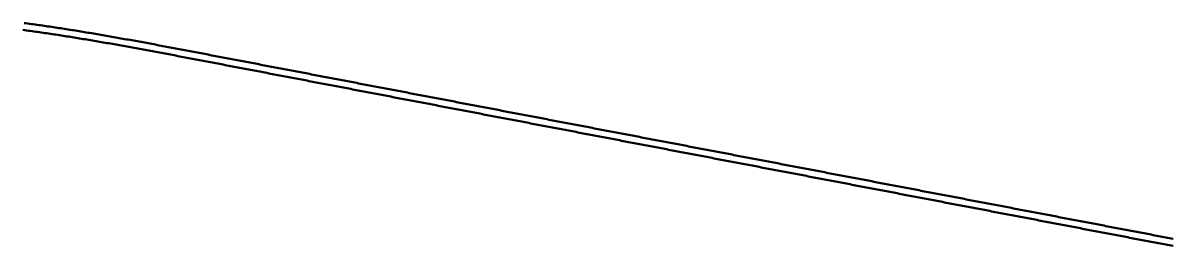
# Model space of a CAD drawing. Extents: x 2687065 to 2691361, y 1253360 to 1255888.
# Drawn here: x 2690117 to 2690739, y 1253441 to 1253562 of the extents above; entities that cross this region are included whole.
import ezdxf

# ---------------------------------------------------------------- set-up
doc = ezdxf.new("R2010")
doc.units = 0
doc.header["$MEASUREMENT"] = 0
doc.layers.add('BS-TR-A-Gleisstrang-LinieGeometrie', color=7, linetype='Continuous')
doc.layers.add('BS-TR-B-Gleisstrang-LinieGeometrie', color=7, linetype='Continuous')

msp = doc.modelspace()

# ---------------------------------------------------------------- linework, layer by layer
at = {"layer": 'BS-TR-A-Gleisstrang-LinieGeometrie', "color": 2, "lineweight": 50, "true_color": 0xffff00}
for points in [[(2690319.81, 1253521.38, 461.54), (2690318.83, 1253521.56, 461.53), (2690317.84, 1253521.75, 461.52), (2690316.86, 1253521.94, 461.51), (2690315.87, 1253522.13, 461.5), (2690314.88, 1253522.32, 461.48), (2690313.9, 1253522.5, 461.47), (2690312.91, 1253522.69, 461.46), (2690311.92, 1253522.88, 461.45), (2690310.94, 1253523.07, 461.44), (2690309.95, 1253523.26, 461.42), (2690308.96, 1253523.44, 461.41), (2690307.98, 1253523.63, 461.4), (2690306.99, 1253523.82, 461.39), (2690306, 1253524.01, 461.37), (2690305.02, 1253524.2, 461.36), (2690304.03, 1253524.38, 461.35), (2690303.04, 1253524.57, 461.34), (2690302.06, 1253524.76, 461.33), (2690301.07, 1253524.95, 461.31), (2690300.08, 1253525.14, 461.3), (2690299.1, 1253525.32, 461.29), (2690298.11, 1253525.51, 461.28), (2690297.12, 1253525.7, 461.27), (2690296.14, 1253525.89, 461.25), (2690295.15, 1253526.08, 461.24), (2690294.17, 1253526.27, 461.23), (2690293.18, 1253526.45, 461.22), (2690292.19, 1253526.64, 461.21), (2690291.21, 1253526.83, 461.19), (2690290.22, 1253527.02, 461.18), (2690289.23, 1253527.21, 461.17), (2690288.25, 1253527.39, 461.16), (2690287.26, 1253527.58, 461.14), (2690286.27, 1253527.77, 461.13), (2690285.29, 1253527.96, 461.12), (2690284.3, 1253528.15, 461.11), (2690283.31, 1253528.33, 461.1), (2690282.33, 1253528.52, 461.08), (2690281.34, 1253528.71, 461.07), (2690280.35, 1253528.9, 461.06), (2690279.37, 1253529.09, 461.05), (2690278.38, 1253529.27, 461.04), (2690277.39, 1253529.46, 461.02), (2690276.41, 1253529.65, 461.01), (2690275.42, 1253529.84, 461), (2690274.43, 1253530.03, 460.99), (2690273.45, 1253530.21, 460.98), (2690272.46, 1253530.4, 460.96), (2690271.48, 1253530.59, 460.95), (2690270.49, 1253530.78, 460.94), (2690269.5, 1253530.97, 460.93), (2690268.52, 1253531.16, 460.92), (2690267.53, 1253531.34, 460.9), (2690266.54, 1253531.53, 460.89), (2690265.56, 1253531.72, 460.88), (2690264.57, 1253531.91, 460.87), (2690263.58, 1253532.1, 460.85), (2690262.6, 1253532.28, 460.84), (2690261.61, 1253532.47, 460.83), (2690260.62, 1253532.66, 460.82), (2690259.64, 1253532.85, 460.81), (2690258.65, 1253533.04, 460.79), (2690257.66, 1253533.22, 460.78), (2690256.68, 1253533.41, 460.77), (2690255.69, 1253533.6, 460.76), (2690254.7, 1253533.79, 460.75), (2690253.72, 1253533.98, 460.73), (2690252.73, 1253534.16, 460.72), (2690251.74, 1253534.35, 460.71), (2690250.76, 1253534.54, 460.7), (2690249.77, 1253534.73, 460.69), (2690248.79, 1253534.92, 460.67), (2690247.8, 1253535.1, 460.66), (2690246.81, 1253535.29, 460.65), (2690245.83, 1253535.48, 460.64), (2690244.84, 1253535.67, 460.62), (2690243.85, 1253535.86, 460.61), (2690242.87, 1253536.04, 460.6), (2690241.88, 1253536.23, 460.59), (2690240.89, 1253536.42, 460.58), (2690239.91, 1253536.61, 460.56), (2690238.92, 1253536.8, 460.55), (2690237.93, 1253536.99, 460.54), (2690236.95, 1253537.17, 460.53), (2690235.96, 1253537.36, 460.52), (2690234.97, 1253537.55, 460.5), (2690233.99, 1253537.74, 460.49), (2690233, 1253537.93, 460.48), (2690232.01, 1253538.11, 460.47), (2690231.03, 1253538.3, 460.46), (2690230.04, 1253538.49, 460.44), (2690229.05, 1253538.68, 460.43), (2690228.07, 1253538.87, 460.42), (2690227.08, 1253539.05, 460.41), (2690226.1, 1253539.24, 460.4), (2690225.11, 1253539.43, 460.38), (2690224.12, 1253539.62, 460.37), (2690223.14, 1253539.81, 460.36), (2690222.15, 1253539.99, 460.35), (2690221.16, 1253540.18, 460.33), (2690220.18, 1253540.37, 460.32), (2690219.19, 1253540.56, 460.31), (2690218.2, 1253540.75, 460.3), (2690217.22, 1253540.93, 460.29), (2690216.23, 1253541.12, 460.27), (2690215.24, 1253541.31, 460.26), (2690215.24, 1253541.31, 460.26), (2690214.26, 1253541.5, 460.25), (2690213.28, 1253541.69, 460.24), (2690212.3, 1253541.87, 460.23), (2690211.31, 1253542.06, 460.21), (2690210.33, 1253542.25, 460.2), (2690209.35, 1253542.43, 460.19), (2690208.37, 1253542.62, 460.18), (2690207.38, 1253542.81, 460.17), (2690206.4, 1253542.99, 460.15), (2690205.42, 1253543.18, 460.14), (2690204.44, 1253543.37, 460.13), (2690203.46, 1253543.55, 460.12), (2690202.47, 1253543.74, 460.11), (2690201.49, 1253543.93, 460.09), (2690200.51, 1253544.11, 460.08), (2690199.52, 1253544.3, 460.07), (2690198.54, 1253544.49, 460.06), (2690197.56, 1253544.67, 460.05), (2690196.58, 1253544.86, 460.03), (2690195.59, 1253545.04, 460.02), (2690194.61, 1253545.23, 460.01), (2690193.63, 1253545.41, 460), (2690192.65, 1253545.6, 459.99), (2690191.66, 1253545.78, 459.97), (2690190.68, 1253545.96, 459.96), (2690189.7, 1253546.15, 459.95), (2690188.71, 1253546.33, 459.94), (2690187.73, 1253546.51, 459.92), (2690186.75, 1253546.7, 459.91), (2690185.76, 1253546.88, 459.9), (2690184.78, 1253547.06, 459.89), (2690183.8, 1253547.24, 459.88), (2690182.81, 1253547.42, 459.86), (2690181.83, 1253547.61, 459.85), (2690180.85, 1253547.79, 459.84), (2690179.86, 1253547.97, 459.83), (2690178.88, 1253548.15, 459.82), (2690177.9, 1253548.33, 459.8), (2690176.91, 1253548.51, 459.79), (2690175.93, 1253548.68, 459.78), (2690174.94, 1253548.86, 459.77), (2690173.96, 1253549.04, 459.76), (2690172.98, 1253549.22, 459.74), (2690171.99, 1253549.39, 459.73), (2690171.01, 1253549.57, 459.72), (2690170.02, 1253549.75, 459.71), (2690169.04, 1253549.92, 459.7), (2690168.05, 1253550.1, 459.68), (2690167.07, 1253550.27, 459.67), (2690166.08, 1253550.44, 459.66), (2690165.1, 1253550.62, 459.65), (2690164.11, 1253550.79, 459.64), (2690163.13, 1253550.96, 459.62), (2690162.14, 1253551.13, 459.61), (2690161.16, 1253551.3, 459.6), (2690160.17, 1253551.47, 459.59), (2690159.19, 1253551.64, 459.58), (2690158.2, 1253551.81, 459.56), (2690157.22, 1253551.98, 459.55), (2690156.23, 1253552.15, 459.54), (2690155.25, 1253552.32, 459.53), (2690154.26, 1253552.48, 459.52), (2690153.27, 1253552.65, 459.5), (2690152.29, 1253552.81, 459.49), (2690151.3, 1253552.98, 459.48), (2690150.31, 1253553.14, 459.47), (2690149.33, 1253553.3, 459.46), (2690148.34, 1253553.47, 459.44), (2690147.35, 1253553.63, 459.43), (2690146.37, 1253553.79, 459.42), (2690145.38, 1253553.95, 459.41), (2690144.39, 1253554.11, 459.4), (2690143.4, 1253554.27, 459.38), (2690142.42, 1253554.42, 459.37), (2690141.43, 1253554.58, 459.36), (2690140.44, 1253554.73, 459.35), (2690139.45, 1253554.89, 459.33), (2690138.47, 1253555.04, 459.32), (2690137.48, 1253555.2, 459.31), (2690136.49, 1253555.35, 459.3), (2690135.5, 1253555.5, 459.29), (2690134.51, 1253555.65, 459.27), (2690133.52, 1253555.8, 459.26), (2690132.53, 1253555.95, 459.25), (2690131.55, 1253556.1, 459.24), (2690130.56, 1253556.24, 459.23), (2690129.57, 1253556.39, 459.21), (2690128.58, 1253556.54, 459.2), (2690127.59, 1253556.68, 459.19), (2690126.6, 1253556.82, 459.18), (2690125.61, 1253556.96, 459.17), (2690124.62, 1253557.1, 459.15), (2690123.63, 1253557.24, 459.14), (2690122.64, 1253557.38, 459.13), (2690121.65, 1253557.52, 459.12), (2690120.66, 1253557.66, 459.11), (2690119.67, 1253557.79, 459.09), (2690118.67, 1253557.93, 459.08), (2690117.68, 1253558.06, 459.07), (2690116.69, 1253558.19, 459.06)], [(2690321.87, 1253524.85, 461.56), (2690320.89, 1253525.04, 461.55), (2690319.91, 1253525.23, 461.54), (2690318.93, 1253525.41, 461.53), (2690317.95, 1253525.6, 461.51), (2690316.97, 1253525.79, 461.5), (2690315.99, 1253525.97, 461.49), (2690315.01, 1253526.16, 461.48), (2690314.03, 1253526.35, 461.47), (2690313.05, 1253526.53, 461.45), (2690312.07, 1253526.72, 461.44), (2690311.09, 1253526.91, 461.43), (2690310.11, 1253527.09, 461.42), (2690309.13, 1253527.28, 461.41), (2690308.15, 1253527.47, 461.39), (2690307.17, 1253527.65, 461.38), (2690306.19, 1253527.84, 461.37), (2690305.21, 1253528.03, 461.36), (2690304.24, 1253528.21, 461.35), (2690303.26, 1253528.4, 461.33), (2690302.28, 1253528.59, 461.32), (2690301.3, 1253528.77, 461.31), (2690300.32, 1253528.96, 461.3), (2690299.34, 1253529.15, 461.29), (2690298.36, 1253529.33, 461.27), (2690297.38, 1253529.52, 461.26), (2690296.4, 1253529.71, 461.25), (2690295.42, 1253529.89, 461.24), (2690294.44, 1253530.08, 461.23), (2690293.46, 1253530.27, 461.21), (2690292.48, 1253530.46, 461.2), (2690291.5, 1253530.64, 461.19), (2690290.52, 1253530.83, 461.18), (2690289.54, 1253531.02, 461.17), (2690288.56, 1253531.2, 461.16), (2690287.58, 1253531.39, 461.14), (2690286.6, 1253531.58, 461.13), (2690285.62, 1253531.76, 461.12), (2690284.64, 1253531.95, 461.11), (2690283.66, 1253532.14, 461.1), (2690282.68, 1253532.32, 461.08), (2690281.7, 1253532.51, 461.07), (2690280.72, 1253532.7, 461.06), (2690279.74, 1253532.88, 461.05), (2690278.76, 1253533.07, 461.04), (2690277.78, 1253533.26, 461.02), (2690276.8, 1253533.44, 461.01), (2690275.82, 1253533.63, 461), (2690274.84, 1253533.82, 460.99), (2690273.86, 1253534, 460.98), (2690272.88, 1253534.19, 460.96), (2690271.9, 1253534.38, 460.95), (2690270.92, 1253534.56, 460.94), (2690269.94, 1253534.75, 460.93), (2690268.96, 1253534.94, 460.92), (2690267.98, 1253535.12, 460.9), (2690267.01, 1253535.31, 460.89), (2690266.03, 1253535.5, 460.88), (2690265.05, 1253535.69, 460.87), (2690264.07, 1253535.87, 460.86), (2690263.09, 1253536.06, 460.84), (2690262.11, 1253536.25, 460.83), (2690261.13, 1253536.43, 460.82), (2690260.15, 1253536.62, 460.81), (2690259.17, 1253536.81, 460.8), (2690258.19, 1253536.99, 460.78), (2690257.21, 1253537.18, 460.77), (2690256.23, 1253537.37, 460.76), (2690255.25, 1253537.55, 460.75), (2690254.27, 1253537.74, 460.74), (2690253.29, 1253537.93, 460.72), (2690252.31, 1253538.11, 460.71), (2690251.33, 1253538.3, 460.7), (2690250.35, 1253538.49, 460.69), (2690249.37, 1253538.67, 460.68), (2690248.39, 1253538.86, 460.66), (2690247.41, 1253539.05, 460.65), (2690246.43, 1253539.23, 460.64), (2690245.45, 1253539.42, 460.63), (2690244.47, 1253539.61, 460.62), (2690243.49, 1253539.79, 460.6), (2690242.51, 1253539.98, 460.59), (2690241.53, 1253540.17, 460.58), (2690240.55, 1253540.35, 460.57), (2690239.57, 1253540.54, 460.56), (2690238.59, 1253540.73, 460.54), (2690237.61, 1253540.91, 460.53), (2690236.63, 1253541.1, 460.52), (2690235.65, 1253541.29, 460.51), (2690234.67, 1253541.48, 460.5), (2690233.69, 1253541.66, 460.48), (2690232.71, 1253541.85, 460.47), (2690231.73, 1253542.04, 460.46), (2690230.75, 1253542.22, 460.45), (2690229.78, 1253542.41, 460.44), (2690228.8, 1253542.6, 460.42), (2690227.82, 1253542.78, 460.41), (2690226.84, 1253542.97, 460.4), (2690225.86, 1253543.16, 460.39), (2690224.88, 1253543.34, 460.38), (2690223.9, 1253543.53, 460.37), (2690222.92, 1253543.72, 460.35), (2690221.94, 1253543.9, 460.34), (2690220.96, 1253544.09, 460.33), (2690219.98, 1253544.28, 460.32), (2690219, 1253544.46, 460.31), (2690218.02, 1253544.65, 460.29), (2690217.04, 1253544.84, 460.28), (2690216.06, 1253545.02, 460.27), (2690216.06, 1253545.02, 460.27), (2690215.07, 1253545.21, 460.26), (2690214.09, 1253545.4, 460.25), (2690213.11, 1253545.59, 460.23), (2690212.12, 1253545.77, 460.22), (2690211.14, 1253545.96, 460.21), (2690210.15, 1253546.15, 460.2), (2690209.17, 1253546.34, 460.19), (2690208.18, 1253546.52, 460.17), (2690207.2, 1253546.71, 460.16), (2690206.21, 1253546.9, 460.15), (2690205.23, 1253547.09, 460.14), (2690204.25, 1253547.27, 460.13), (2690203.26, 1253547.46, 460.11), (2690202.28, 1253547.65, 460.1), (2690201.29, 1253547.83, 460.09), (2690200.31, 1253548.02, 460.08), (2690199.32, 1253548.21, 460.06), (2690198.34, 1253548.39, 460.05), (2690197.35, 1253548.58, 460.04), (2690196.37, 1253548.76, 460.03), (2690195.38, 1253548.95, 460.02), (2690194.4, 1253549.13, 460), (2690193.41, 1253549.32, 459.99), (2690192.43, 1253549.5, 459.98), (2690191.44, 1253549.69, 459.97), (2690190.46, 1253549.87, 459.96), (2690189.47, 1253550.05, 459.94), (2690188.49, 1253550.24, 459.93), (2690187.5, 1253550.42, 459.92), (2690186.52, 1253550.6, 459.91), (2690185.53, 1253550.79, 459.9), (2690184.55, 1253550.97, 459.88), (2690183.56, 1253551.15, 459.87), (2690182.58, 1253551.33, 459.86), (2690181.59, 1253551.51, 459.85), (2690180.6, 1253551.69, 459.84), (2690179.62, 1253551.87, 459.82), (2690178.63, 1253552.05, 459.81), (2690177.65, 1253552.23, 459.8), (2690176.66, 1253552.41, 459.79), (2690175.67, 1253552.59, 459.78), (2690174.69, 1253552.77, 459.76), (2690173.7, 1253552.95, 459.75), (2690172.72, 1253553.12, 459.74), (2690171.73, 1253553.3, 459.73), (2690170.74, 1253553.48, 459.72), (2690169.76, 1253553.65, 459.7), (2690168.77, 1253553.83, 459.69), (2690167.78, 1253554, 459.68), (2690166.8, 1253554.18, 459.67), (2690165.81, 1253554.35, 459.66), (2690164.82, 1253554.52, 459.64), (2690163.84, 1253554.7, 459.63), (2690162.85, 1253554.87, 459.62), (2690161.86, 1253555.04, 459.61), (2690160.87, 1253555.21, 459.6), (2690159.89, 1253555.38, 459.58), (2690158.9, 1253555.55, 459.57), (2690157.91, 1253555.72, 459.56), (2690156.92, 1253555.89, 459.55), (2690155.93, 1253556.05, 459.54), (2690154.95, 1253556.22, 459.52), (2690153.96, 1253556.39, 459.51), (2690152.97, 1253556.55, 459.5), (2690151.98, 1253556.72, 459.49), (2690150.99, 1253556.88, 459.48), (2690150, 1253557.04, 459.46), (2690149.01, 1253557.21, 459.45), (2690148.03, 1253557.37, 459.44), (2690147.04, 1253557.53, 459.43), (2690146.05, 1253557.69, 459.42), (2690145.06, 1253557.85, 459.4), (2690144.07, 1253558.01, 459.39), (2690143.08, 1253558.16, 459.38), (2690142.09, 1253558.32, 459.37), (2690141.1, 1253558.48, 459.36), (2690140.11, 1253558.63, 459.34), (2690139.12, 1253558.79, 459.33), (2690138.13, 1253558.94, 459.32), (2690137.14, 1253559.09, 459.31), (2690136.15, 1253559.25, 459.3), (2690135.16, 1253559.4, 459.28), (2690134.17, 1253559.55, 459.27), (2690133.18, 1253559.7, 459.26), (2690132.18, 1253559.84, 459.25), (2690131.19, 1253559.99, 459.24), (2690130.2, 1253560.14, 459.22), (2690129.21, 1253560.28, 459.21), (2690128.22, 1253560.43, 459.2), (2690127.23, 1253560.57, 459.19), (2690126.23, 1253560.71, 459.18), (2690125.24, 1253560.85, 459.16), (2690124.25, 1253560.99, 459.15), (2690123.26, 1253561.13, 459.14), (2690122.27, 1253561.27, 459.13), (2690121.27, 1253561.41, 459.11), (2690120.28, 1253561.55, 459.1), (2690119.29, 1253561.68, 459.09), (2690118.29, 1253561.81, 459.08), (2690117.3, 1253561.95, 459.07)]]:
    msp.add_polyline3d(points, dxfattribs=at)
at = {"layer": 'BS-TR-B-Gleisstrang-LinieGeometrie', "color": 18, "lineweight": 50, "true_color": 0x000000}
for points in [[(2690739.39, 1253441.39, 466.79), (2690738.41, 1253441.58, 466.78), (2690737.42, 1253441.76, 466.77), (2690736.44, 1253441.95, 466.75), (2690735.46, 1253442.14, 466.74), (2690734.48, 1253442.32, 466.73), (2690733.49, 1253442.51, 466.72), (2690732.51, 1253442.7, 466.71), (2690731.53, 1253442.89, 466.7), (2690730.54, 1253443.07, 466.69), (2690729.56, 1253443.26, 466.67), (2690728.58, 1253443.45, 466.66), (2690727.6, 1253443.64, 466.65), (2690726.61, 1253443.82, 466.64), (2690725.63, 1253444.01, 466.63), (2690724.65, 1253444.2, 466.62), (2690723.67, 1253444.38, 466.6), (2690722.68, 1253444.57, 466.59), (2690721.7, 1253444.76, 466.58), (2690720.72, 1253444.95, 466.57), (2690719.74, 1253445.13, 466.56), (2690718.75, 1253445.32, 466.55), (2690717.77, 1253445.51, 466.53), (2690716.79, 1253445.7, 466.52), (2690715.81, 1253445.88, 466.51), (2690714.82, 1253446.07, 466.5), (2690713.84, 1253446.26, 466.49), (2690712.86, 1253446.45, 466.48), (2690711.88, 1253446.63, 466.47), (2690710.89, 1253446.82, 466.45), (2690709.91, 1253447.01, 466.44), (2690708.93, 1253447.19, 466.43), (2690707.94, 1253447.38, 466.42), (2690706.96, 1253447.57, 466.41), (2690705.98, 1253447.76, 466.4), (2690705, 1253447.94, 466.38), (2690704.01, 1253448.13, 466.37), (2690703.03, 1253448.32, 466.36), (2690702.05, 1253448.51, 466.35), (2690701.07, 1253448.69, 466.34), (2690700.08, 1253448.88, 466.33), (2690699.1, 1253449.07, 466.32), (2690698.12, 1253449.26, 466.3), (2690697.14, 1253449.44, 466.29), (2690696.15, 1253449.63, 466.28), (2690695.17, 1253449.82, 466.27), (2690694.19, 1253450, 466.26), (2690693.21, 1253450.19, 466.25), (2690692.22, 1253450.38, 466.23), (2690691.24, 1253450.57, 466.22), (2690690.26, 1253450.75, 466.21), (2690689.28, 1253450.94, 466.2), (2690688.29, 1253451.13, 466.19), (2690687.31, 1253451.32, 466.18), (2690686.33, 1253451.5, 466.17), (2690685.34, 1253451.69, 466.15), (2690684.36, 1253451.88, 466.14), (2690683.38, 1253452.07, 466.13), (2690682.4, 1253452.25, 466.12), (2690681.41, 1253452.44, 466.11), (2690680.43, 1253452.63, 466.1), (2690679.45, 1253452.81, 466.08), (2690678.47, 1253453, 466.07), (2690677.48, 1253453.19, 466.06), (2690676.5, 1253453.38, 466.05), (2690675.52, 1253453.56, 466.04), (2690674.54, 1253453.75, 466.03), (2690673.55, 1253453.94, 466.02), (2690672.57, 1253454.13, 466), (2690671.59, 1253454.31, 465.99), (2690670.61, 1253454.5, 465.98), (2690669.62, 1253454.69, 465.97), (2690668.64, 1253454.88, 465.96), (2690667.66, 1253455.06, 465.95), (2690666.68, 1253455.25, 465.93), (2690665.69, 1253455.44, 465.92), (2690664.71, 1253455.62, 465.91), (2690663.73, 1253455.81, 465.9), (2690662.74, 1253456, 465.89), (2690661.76, 1253456.19, 465.88), (2690660.78, 1253456.37, 465.86), (2690659.8, 1253456.56, 465.85), (2690658.81, 1253456.75, 465.84), (2690657.83, 1253456.94, 465.83), (2690656.85, 1253457.12, 465.82), (2690655.87, 1253457.31, 465.81), (2690654.88, 1253457.5, 465.8), (2690653.9, 1253457.68, 465.78), (2690652.92, 1253457.87, 465.77), (2690651.94, 1253458.06, 465.76), (2690650.95, 1253458.25, 465.75), (2690649.97, 1253458.43, 465.74), (2690648.99, 1253458.62, 465.73), (2690648.01, 1253458.81, 465.71), (2690647.02, 1253459, 465.7), (2690646.04, 1253459.18, 465.69), (2690645.06, 1253459.37, 465.68), (2690644.08, 1253459.56, 465.67), (2690643.09, 1253459.75, 465.66), (2690642.11, 1253459.93, 465.65), (2690641.13, 1253460.12, 465.63), (2690640.14, 1253460.31, 465.62), (2690639.16, 1253460.49, 465.61), (2690638.18, 1253460.68, 465.6), (2690637.2, 1253460.87, 465.59), (2690636.21, 1253461.06, 465.58), (2690635.23, 1253461.24, 465.56), (2690634.25, 1253461.43, 465.55), (2690633.27, 1253461.62, 465.54), (2690632.28, 1253461.81, 465.53), (2690631.3, 1253461.99, 465.52), (2690630.32, 1253462.18, 465.51), (2690629.34, 1253462.37, 465.5), (2690628.35, 1253462.56, 465.48), (2690627.37, 1253462.74, 465.47), (2690626.39, 1253462.93, 465.46), (2690625.41, 1253463.12, 465.45), (2690624.42, 1253463.3, 465.44), (2690623.44, 1253463.49, 465.43), (2690622.46, 1253463.68, 465.41), (2690621.48, 1253463.87, 465.4), (2690620.49, 1253464.05, 465.39), (2690619.51, 1253464.24, 465.38), (2690618.53, 1253464.43, 465.37), (2690617.54, 1253464.62, 465.36), (2690616.56, 1253464.8, 465.35), (2690615.58, 1253464.99, 465.33), (2690614.6, 1253465.18, 465.32), (2690613.61, 1253465.37, 465.31), (2690612.63, 1253465.55, 465.3), (2690611.65, 1253465.74, 465.29), (2690610.67, 1253465.93, 465.28), (2690609.68, 1253466.11, 465.26), (2690608.7, 1253466.3, 465.25), (2690607.72, 1253466.49, 465.24), (2690606.74, 1253466.68, 465.23), (2690605.75, 1253466.86, 465.22), (2690604.77, 1253467.05, 465.21), (2690603.79, 1253467.24, 465.19), (2690602.81, 1253467.43, 465.18), (2690601.82, 1253467.61, 465.17), (2690600.84, 1253467.8, 465.16), (2690599.86, 1253467.99, 465.15), (2690598.88, 1253468.18, 465.14), (2690597.89, 1253468.36, 465.13), (2690596.91, 1253468.55, 465.11), (2690595.93, 1253468.74, 465.1), (2690594.95, 1253468.92, 465.09), (2690593.96, 1253469.11, 465.08), (2690592.98, 1253469.3, 465.07), (2690592, 1253469.49, 465.06), (2690591.01, 1253469.67, 465.04), (2690590.03, 1253469.86, 465.03), (2690589.05, 1253470.05, 465.02), (2690588.07, 1253470.24, 465.01), (2690587.08, 1253470.42, 465), (2690586.1, 1253470.61, 464.99), (2690585.12, 1253470.8, 464.98), (2690584.14, 1253470.98, 464.96), (2690583.15, 1253471.17, 464.95), (2690582.17, 1253471.36, 464.94), (2690581.19, 1253471.55, 464.93), (2690580.21, 1253471.73, 464.92), (2690579.22, 1253471.92, 464.91), (2690578.24, 1253472.11, 464.89), (2690577.26, 1253472.3, 464.88), (2690576.28, 1253472.48, 464.87), (2690575.29, 1253472.67, 464.86), (2690574.31, 1253472.86, 464.84), (2690573.33, 1253473.05, 464.83), (2690572.35, 1253473.23, 464.82), (2690571.36, 1253473.42, 464.8), (2690570.38, 1253473.61, 464.79), (2690569.4, 1253473.79, 464.78), (2690568.41, 1253473.98, 464.77), (2690567.43, 1253474.17, 464.75), (2690566.45, 1253474.36, 464.74), (2690565.47, 1253474.54, 464.73), (2690564.48, 1253474.73, 464.71), (2690563.5, 1253474.92, 464.7), (2690562.52, 1253475.11, 464.69), (2690561.54, 1253475.29, 464.68), (2690560.55, 1253475.48, 464.66), (2690559.57, 1253475.67, 464.65), (2690558.59, 1253475.86, 464.64), (2690557.61, 1253476.04, 464.62), (2690556.62, 1253476.23, 464.61), (2690555.64, 1253476.42, 464.6), (2690554.66, 1253476.6, 464.59), (2690553.68, 1253476.79, 464.57), (2690552.69, 1253476.98, 464.56), (2690551.71, 1253477.17, 464.55), (2690550.73, 1253477.35, 464.53), (2690549.75, 1253477.54, 464.52), (2690548.76, 1253477.73, 464.51), (2690547.78, 1253477.92, 464.49), (2690546.8, 1253478.1, 464.48), (2690545.81, 1253478.29, 464.47), (2690544.83, 1253478.48, 464.46), (2690543.85, 1253478.67, 464.44), (2690542.87, 1253478.85, 464.43), (2690541.88, 1253479.04, 464.42), (2690540.9, 1253479.23, 464.4), (2690539.92, 1253479.41, 464.39), (2690538.94, 1253479.6, 464.38), (2690537.95, 1253479.79, 464.37), (2690536.97, 1253479.98, 464.35), (2690535.99, 1253480.16, 464.34), (2690535.01, 1253480.35, 464.33), (2690534.02, 1253480.54, 464.31), (2690533.04, 1253480.73, 464.3), (2690532.06, 1253480.91, 464.29), (2690531.08, 1253481.1, 464.28), (2690530.09, 1253481.29, 464.26), (2690529.11, 1253481.48, 464.25), (2690528.13, 1253481.66, 464.24), (2690527.15, 1253481.85, 464.22), (2690526.16, 1253482.04, 464.21), (2690525.18, 1253482.22, 464.2), (2690524.2, 1253482.41, 464.19), (2690523.21, 1253482.6, 464.17), (2690522.23, 1253482.79, 464.16), (2690521.25, 1253482.97, 464.15), (2690520.27, 1253483.16, 464.13), (2690519.28, 1253483.35, 464.12), (2690518.3, 1253483.54, 464.11), (2690517.32, 1253483.72, 464.09), (2690516.34, 1253483.91, 464.08), (2690515.35, 1253484.1, 464.07), (2690514.37, 1253484.29, 464.06), (2690513.39, 1253484.47, 464.04), (2690512.41, 1253484.66, 464.03), (2690511.42, 1253484.85, 464.02), (2690510.44, 1253485.03, 464), (2690509.46, 1253485.22, 463.99), (2690508.48, 1253485.41, 463.98), (2690507.49, 1253485.6, 463.97), (2690506.51, 1253485.78, 463.95), (2690505.53, 1253485.97, 463.94), (2690504.55, 1253486.16, 463.93), (2690503.56, 1253486.35, 463.91), (2690502.58, 1253486.53, 463.9), (2690501.6, 1253486.72, 463.89), (2690500.61, 1253486.91, 463.88), (2690499.63, 1253487.09, 463.86), (2690498.65, 1253487.28, 463.85), (2690497.67, 1253487.47, 463.84), (2690496.68, 1253487.66, 463.82), (2690495.7, 1253487.84, 463.81), (2690494.72, 1253488.03, 463.8), (2690493.74, 1253488.22, 463.79), (2690492.75, 1253488.41, 463.77), (2690491.77, 1253488.59, 463.76), (2690490.79, 1253488.78, 463.75), (2690489.81, 1253488.97, 463.73), (2690488.82, 1253489.16, 463.72), (2690487.84, 1253489.34, 463.71), (2690486.86, 1253489.53, 463.69), (2690485.88, 1253489.72, 463.68), (2690484.89, 1253489.9, 463.67), (2690483.91, 1253490.09, 463.66), (2690482.93, 1253490.28, 463.64), (2690481.95, 1253490.47, 463.63), (2690480.96, 1253490.65, 463.62), (2690479.98, 1253490.84, 463.6), (2690479, 1253491.03, 463.59), (2690478.01, 1253491.22, 463.58), (2690477.03, 1253491.4, 463.57), (2690476.05, 1253491.59, 463.55), (2690475.07, 1253491.78, 463.54), (2690474.08, 1253491.97, 463.53), (2690473.1, 1253492.15, 463.51), (2690472.12, 1253492.34, 463.5), (2690471.14, 1253492.53, 463.49), (2690470.15, 1253492.71, 463.48), (2690469.17, 1253492.9, 463.46), (2690468.19, 1253493.09, 463.45), (2690467.21, 1253493.28, 463.44), (2690466.22, 1253493.46, 463.42), (2690465.24, 1253493.65, 463.41), (2690464.26, 1253493.84, 463.4), (2690463.28, 1253494.03, 463.39), (2690462.29, 1253494.21, 463.37), (2690461.31, 1253494.4, 463.36), (2690460.33, 1253494.59, 463.35), (2690459.35, 1253494.78, 463.33), (2690458.36, 1253494.96, 463.32), (2690457.38, 1253495.15, 463.31), (2690456.4, 1253495.34, 463.29), (2690455.41, 1253495.52, 463.28), (2690454.43, 1253495.71, 463.27), (2690453.45, 1253495.9, 463.26), (2690452.47, 1253496.09, 463.24), (2690451.48, 1253496.27, 463.23), (2690450.5, 1253496.46, 463.22), (2690449.52, 1253496.65, 463.2), (2690448.54, 1253496.84, 463.19), (2690447.55, 1253497.02, 463.18), (2690446.57, 1253497.21, 463.17), (2690445.59, 1253497.4, 463.15), (2690444.61, 1253497.59, 463.14), (2690443.62, 1253497.77, 463.13), (2690442.64, 1253497.96, 463.11), (2690441.66, 1253498.15, 463.1), (2690440.68, 1253498.33, 463.09), (2690439.69, 1253498.52, 463.08), (2690438.71, 1253498.71, 463.06), (2690437.73, 1253498.9, 463.05), (2690436.75, 1253499.08, 463.04), (2690435.76, 1253499.27, 463.02), (2690434.78, 1253499.46, 463.01), (2690433.8, 1253499.65, 463), (2690432.81, 1253499.83, 462.99), (2690431.83, 1253500.02, 462.97), (2690430.85, 1253500.21, 462.96), (2690429.87, 1253500.39, 462.95), (2690428.88, 1253500.58, 462.93), (2690427.9, 1253500.77, 462.92), (2690426.92, 1253500.96, 462.91), (2690425.94, 1253501.14, 462.89), (2690424.95, 1253501.33, 462.88), (2690423.97, 1253501.52, 462.87), (2690422.99, 1253501.71, 462.86), (2690422.01, 1253501.89, 462.84), (2690421.02, 1253502.08, 462.83), (2690420.04, 1253502.27, 462.82), (2690419.06, 1253502.46, 462.8), (2690418.08, 1253502.64, 462.79), (2690417.09, 1253502.83, 462.78), (2690416.11, 1253503.02, 462.77), (2690415.13, 1253503.2, 462.75), (2690414.15, 1253503.39, 462.74), (2690413.16, 1253503.58, 462.73), (2690412.18, 1253503.77, 462.71), (2690411.2, 1253503.95, 462.7), (2690410.21, 1253504.14, 462.69), (2690409.23, 1253504.33, 462.68), (2690408.25, 1253504.52, 462.66), (2690407.27, 1253504.7, 462.65), (2690406.28, 1253504.89, 462.64), (2690405.3, 1253505.08, 462.62), (2690404.32, 1253505.27, 462.61), (2690403.34, 1253505.45, 462.6), (2690402.35, 1253505.64, 462.59), (2690401.37, 1253505.83, 462.57), (2690400.39, 1253506.01, 462.56), (2690399.41, 1253506.2, 462.55), (2690398.42, 1253506.39, 462.53), (2690397.44, 1253506.58, 462.52), (2690396.46, 1253506.76, 462.51), (2690395.48, 1253506.95, 462.49), (2690394.49, 1253507.14, 462.48), (2690393.51, 1253507.33, 462.47), (2690392.53, 1253507.51, 462.46), (2690391.55, 1253507.7, 462.44), (2690390.56, 1253507.89, 462.43), (2690389.58, 1253508.08, 462.42), (2690388.6, 1253508.26, 462.4), (2690387.61, 1253508.45, 462.39), (2690386.63, 1253508.64, 462.38), (2690385.65, 1253508.82, 462.37), (2690384.67, 1253509.01, 462.35), (2690383.68, 1253509.2, 462.34), (2690382.7, 1253509.39, 462.33), (2690381.72, 1253509.57, 462.31), (2690380.74, 1253509.76, 462.3), (2690379.75, 1253509.95, 462.29), (2690378.77, 1253510.14, 462.28), (2690377.79, 1253510.32, 462.26), (2690376.81, 1253510.51, 462.25), (2690375.82, 1253510.7, 462.24), (2690374.84, 1253510.89, 462.22), (2690373.86, 1253511.07, 462.21), (2690372.88, 1253511.26, 462.2), (2690371.89, 1253511.45, 462.19), (2690370.91, 1253511.63, 462.17), (2690369.93, 1253511.82, 462.16), (2690368.95, 1253512.01, 462.15), (2690367.96, 1253512.2, 462.13), (2690366.98, 1253512.38, 462.12), (2690366, 1253512.57, 462.11), (2690365.01, 1253512.76, 462.1), (2690364.03, 1253512.95, 462.09), (2690363.05, 1253513.13, 462.07), (2690362.07, 1253513.32, 462.06), (2690361.08, 1253513.51, 462.05), (2690360.1, 1253513.7, 462.04), (2690359.12, 1253513.88, 462.03), (2690358.14, 1253514.07, 462.01), (2690357.15, 1253514.26, 462), (2690356.17, 1253514.44, 461.99), (2690355.19, 1253514.63, 461.98), (2690354.21, 1253514.82, 461.97), (2690353.22, 1253515.01, 461.95), (2690352.24, 1253515.19, 461.94), (2690351.26, 1253515.38, 461.93), (2690350.28, 1253515.57, 461.92), (2690349.29, 1253515.76, 461.91), (2690348.31, 1253515.94, 461.89), (2690347.33, 1253516.13, 461.88), (2690346.35, 1253516.32, 461.87), (2690345.36, 1253516.5, 461.86), (2690344.38, 1253516.69, 461.84), (2690343.4, 1253516.88, 461.83), (2690342.41, 1253517.07, 461.82), (2690341.43, 1253517.25, 461.81), (2690340.45, 1253517.44, 461.8), (2690339.47, 1253517.63, 461.78), (2690338.48, 1253517.82, 461.77), (2690337.5, 1253518, 461.76), (2690336.52, 1253518.19, 461.75), (2690335.54, 1253518.38, 461.74), (2690334.55, 1253518.57, 461.72), (2690333.57, 1253518.75, 461.71), (2690332.59, 1253518.94, 461.7), (2690331.61, 1253519.13, 461.69), (2690330.62, 1253519.31, 461.68), (2690329.64, 1253519.5, 461.66), (2690328.66, 1253519.69, 461.65), (2690327.68, 1253519.88, 461.64), (2690326.69, 1253520.06, 461.63), (2690325.71, 1253520.25, 461.62), (2690324.73, 1253520.44, 461.6), (2690323.75, 1253520.63, 461.59), (2690322.76, 1253520.81, 461.58), (2690321.78, 1253521, 461.57), (2690320.8, 1253521.19, 461.56), (2690319.81, 1253521.38, 461.54)], [(2690739.35, 1253445.26, 466.78), (2690738.37, 1253445.45, 466.77), (2690737.39, 1253445.64, 466.76), (2690736.41, 1253445.82, 466.75), (2690735.43, 1253446.01, 466.73), (2690734.44, 1253446.2, 466.72), (2690733.46, 1253446.39, 466.71), (2690732.48, 1253446.57, 466.7), (2690731.5, 1253446.76, 466.69), (2690730.51, 1253446.95, 466.68), (2690729.53, 1253447.14, 466.67), (2690728.55, 1253447.32, 466.65), (2690727.57, 1253447.51, 466.64), (2690726.58, 1253447.7, 466.63), (2690725.6, 1253447.88, 466.62), (2690724.62, 1253448.07, 466.61), (2690723.64, 1253448.26, 466.6), (2690722.66, 1253448.45, 466.58), (2690721.67, 1253448.63, 466.57), (2690720.69, 1253448.82, 466.56), (2690719.71, 1253449.01, 466.55), (2690718.73, 1253449.2, 466.54), (2690717.74, 1253449.38, 466.53), (2690716.76, 1253449.57, 466.51), (2690715.78, 1253449.76, 466.5), (2690714.8, 1253449.94, 466.49), (2690713.81, 1253450.13, 466.48), (2690712.83, 1253450.32, 466.47), (2690711.85, 1253450.51, 466.46), (2690710.87, 1253450.69, 466.45), (2690709.89, 1253450.88, 466.43), (2690708.9, 1253451.07, 466.42), (2690707.92, 1253451.26, 466.41), (2690706.94, 1253451.44, 466.4), (2690705.96, 1253451.63, 466.39), (2690704.97, 1253451.82, 466.38), (2690703.99, 1253452, 466.36), (2690703.01, 1253452.19, 466.35), (2690702.03, 1253452.38, 466.34), (2690701.04, 1253452.57, 466.33), (2690700.06, 1253452.75, 466.32), (2690699.08, 1253452.94, 466.31), (2690698.1, 1253453.13, 466.3), (2690697.11, 1253453.32, 466.28), (2690696.13, 1253453.5, 466.27), (2690695.15, 1253453.69, 466.26), (2690694.17, 1253453.88, 466.25), (2690693.19, 1253454.06, 466.24), (2690692.2, 1253454.25, 466.23), (2690691.22, 1253454.44, 466.21), (2690690.24, 1253454.63, 466.2), (2690689.26, 1253454.81, 466.19), (2690688.27, 1253455, 466.18), (2690687.29, 1253455.19, 466.17), (2690686.31, 1253455.38, 466.16), (2690685.33, 1253455.56, 466.15), (2690684.34, 1253455.75, 466.13), (2690683.36, 1253455.94, 466.12), (2690682.38, 1253456.12, 466.11), (2690681.4, 1253456.31, 466.1), (2690680.42, 1253456.5, 466.09), (2690679.43, 1253456.69, 466.08), (2690678.45, 1253456.87, 466.06), (2690677.47, 1253457.06, 466.05), (2690676.49, 1253457.25, 466.04), (2690675.5, 1253457.44, 466.03), (2690674.52, 1253457.62, 466.02), (2690673.54, 1253457.81, 466.01), (2690672.56, 1253458, 466), (2690671.57, 1253458.18, 465.98), (2690670.59, 1253458.37, 465.97), (2690669.61, 1253458.56, 465.96), (2690668.63, 1253458.75, 465.95), (2690667.65, 1253458.93, 465.94), (2690666.66, 1253459.12, 465.93), (2690665.68, 1253459.31, 465.91), (2690664.7, 1253459.5, 465.9), (2690663.72, 1253459.68, 465.89), (2690662.73, 1253459.87, 465.88), (2690661.75, 1253460.06, 465.87), (2690660.77, 1253460.24, 465.86), (2690659.79, 1253460.43, 465.85), (2690658.8, 1253460.62, 465.83), (2690657.82, 1253460.81, 465.82), (2690656.84, 1253460.99, 465.81), (2690655.86, 1253461.18, 465.8), (2690654.88, 1253461.37, 465.79), (2690653.89, 1253461.55, 465.78), (2690652.91, 1253461.74, 465.76), (2690651.93, 1253461.93, 465.75), (2690650.95, 1253462.12, 465.74), (2690649.96, 1253462.3, 465.73), (2690648.98, 1253462.49, 465.72), (2690648, 1253462.68, 465.71), (2690647.02, 1253462.87, 465.69), (2690646.03, 1253463.05, 465.68), (2690645.05, 1253463.24, 465.67), (2690644.07, 1253463.43, 465.66), (2690643.09, 1253463.61, 465.65), (2690642.11, 1253463.8, 465.64), (2690641.12, 1253463.99, 465.63), (2690640.14, 1253464.18, 465.61), (2690639.16, 1253464.36, 465.6), (2690638.18, 1253464.55, 465.59), (2690637.19, 1253464.74, 465.58), (2690636.21, 1253464.93, 465.57), (2690635.23, 1253465.11, 465.56), (2690634.25, 1253465.3, 465.54), (2690633.26, 1253465.49, 465.53), (2690632.28, 1253465.67, 465.52), (2690631.3, 1253465.86, 465.51), (2690630.32, 1253466.05, 465.5), (2690629.34, 1253466.24, 465.49), (2690628.35, 1253466.42, 465.48), (2690627.37, 1253466.61, 465.46), (2690626.39, 1253466.8, 465.45), (2690625.41, 1253466.99, 465.44), (2690624.42, 1253467.17, 465.43), (2690623.44, 1253467.36, 465.42), (2690622.46, 1253467.55, 465.41), (2690621.48, 1253467.73, 465.39), (2690620.49, 1253467.92, 465.38), (2690619.51, 1253468.11, 465.37), (2690618.53, 1253468.3, 465.36), (2690617.55, 1253468.48, 465.35), (2690616.57, 1253468.67, 465.34), (2690615.58, 1253468.86, 465.33), (2690614.6, 1253469.05, 465.31), (2690613.62, 1253469.23, 465.3), (2690612.64, 1253469.42, 465.29), (2690611.65, 1253469.61, 465.28), (2690610.67, 1253469.79, 465.27), (2690609.69, 1253469.98, 465.26), (2690608.71, 1253470.17, 465.24), (2690607.72, 1253470.36, 465.23), (2690606.74, 1253470.54, 465.22), (2690605.76, 1253470.73, 465.21), (2690604.78, 1253470.92, 465.2), (2690603.79, 1253471.11, 465.19), (2690602.81, 1253471.29, 465.18), (2690601.83, 1253471.48, 465.16), (2690600.85, 1253471.67, 465.15), (2690599.87, 1253471.85, 465.14), (2690598.88, 1253472.04, 465.13), (2690597.9, 1253472.23, 465.12), (2690596.92, 1253472.42, 465.11), (2690595.94, 1253472.6, 465.09), (2690594.95, 1253472.79, 465.08), (2690593.97, 1253472.98, 465.07), (2690592.99, 1253473.17, 465.06), (2690592.01, 1253473.35, 465.05), (2690591.02, 1253473.54, 465.04), (2690590.04, 1253473.73, 465.02), (2690589.06, 1253473.91, 465.01), (2690588.08, 1253474.1, 465), (2690587.1, 1253474.29, 464.99), (2690586.11, 1253474.48, 464.98), (2690585.13, 1253474.66, 464.97), (2690584.15, 1253474.85, 464.96), (2690583.17, 1253475.04, 464.94), (2690582.18, 1253475.23, 464.93), (2690581.2, 1253475.41, 464.92), (2690580.22, 1253475.6, 464.91), (2690579.24, 1253475.79, 464.9), (2690578.25, 1253475.97, 464.89), (2690577.27, 1253476.16, 464.87), (2690576.29, 1253476.35, 464.86), (2690575.31, 1253476.54, 464.85), (2690574.33, 1253476.72, 464.83), (2690573.34, 1253476.91, 464.82), (2690572.36, 1253477.1, 464.81), (2690571.38, 1253477.29, 464.8), (2690570.4, 1253477.47, 464.78), (2690569.41, 1253477.66, 464.77), (2690568.43, 1253477.85, 464.76), (2690567.45, 1253478.03, 464.74), (2690566.47, 1253478.22, 464.73), (2690565.48, 1253478.41, 464.72), (2690564.5, 1253478.6, 464.7), (2690563.52, 1253478.78, 464.69), (2690562.54, 1253478.97, 464.68), (2690561.56, 1253479.16, 464.67), (2690560.57, 1253479.35, 464.65), (2690559.59, 1253479.53, 464.64), (2690558.61, 1253479.72, 464.63), (2690557.63, 1253479.91, 464.61), (2690556.64, 1253480.09, 464.6), (2690555.66, 1253480.28, 464.59), (2690554.68, 1253480.47, 464.58), (2690553.7, 1253480.66, 464.56), (2690552.71, 1253480.84, 464.55), (2690551.73, 1253481.03, 464.54), (2690550.75, 1253481.22, 464.52), (2690549.77, 1253481.41, 464.51), (2690548.79, 1253481.59, 464.5), (2690547.8, 1253481.78, 464.49), (2690546.82, 1253481.97, 464.47), (2690545.84, 1253482.15, 464.46), (2690544.86, 1253482.34, 464.45), (2690543.87, 1253482.53, 464.43), (2690542.89, 1253482.72, 464.42), (2690541.91, 1253482.9, 464.41), (2690540.93, 1253483.09, 464.4), (2690539.94, 1253483.28, 464.38), (2690538.96, 1253483.47, 464.37), (2690537.98, 1253483.65, 464.36), (2690537, 1253483.84, 464.34), (2690536.02, 1253484.03, 464.33), (2690535.03, 1253484.21, 464.32), (2690534.05, 1253484.4, 464.3), (2690533.07, 1253484.59, 464.29), (2690532.09, 1253484.78, 464.28), (2690531.1, 1253484.96, 464.27), (2690530.12, 1253485.15, 464.25), (2690529.14, 1253485.34, 464.24), (2690528.16, 1253485.53, 464.23), (2690527.17, 1253485.71, 464.21), (2690526.19, 1253485.9, 464.2), (2690525.21, 1253486.09, 464.19), (2690524.23, 1253486.27, 464.18), (2690523.25, 1253486.46, 464.16), (2690522.26, 1253486.65, 464.15), (2690521.28, 1253486.84, 464.14), (2690520.3, 1253487.02, 464.12), (2690519.32, 1253487.21, 464.11), (2690518.33, 1253487.4, 464.1), (2690517.35, 1253487.59, 464.09), (2690516.37, 1253487.77, 464.07), (2690515.39, 1253487.96, 464.06), (2690514.4, 1253488.15, 464.05), (2690513.42, 1253488.33, 464.03), (2690512.44, 1253488.52, 464.02), (2690511.46, 1253488.71, 464.01), (2690510.47, 1253488.9, 464), (2690509.49, 1253489.08, 463.98), (2690508.51, 1253489.27, 463.97), (2690507.53, 1253489.46, 463.96), (2690506.55, 1253489.65, 463.94), (2690505.56, 1253489.83, 463.93), (2690504.58, 1253490.02, 463.92), (2690503.6, 1253490.21, 463.9), (2690502.62, 1253490.39, 463.89), (2690501.63, 1253490.58, 463.88), (2690500.65, 1253490.77, 463.87), (2690499.67, 1253490.96, 463.85), (2690498.69, 1253491.14, 463.84), (2690497.7, 1253491.33, 463.83), (2690496.72, 1253491.52, 463.81), (2690495.74, 1253491.71, 463.8), (2690494.76, 1253491.89, 463.79), (2690493.78, 1253492.08, 463.78), (2690492.79, 1253492.27, 463.76), (2690491.81, 1253492.45, 463.75), (2690490.83, 1253492.64, 463.74), (2690489.85, 1253492.83, 463.72), (2690488.86, 1253493.02, 463.71), (2690487.88, 1253493.2, 463.7), (2690486.9, 1253493.39, 463.69), (2690485.92, 1253493.58, 463.67), (2690484.93, 1253493.77, 463.66), (2690483.95, 1253493.95, 463.65), (2690482.97, 1253494.14, 463.63), (2690481.99, 1253494.33, 463.62), (2690481.01, 1253494.51, 463.61), (2690480.02, 1253494.7, 463.6), (2690479.04, 1253494.89, 463.58), (2690478.06, 1253495.08, 463.57), (2690477.08, 1253495.26, 463.56), (2690476.09, 1253495.45, 463.54), (2690475.11, 1253495.64, 463.53), (2690474.13, 1253495.83, 463.52), (2690473.15, 1253496.01, 463.5), (2690472.16, 1253496.2, 463.49), (2690471.18, 1253496.39, 463.48), (2690470.2, 1253496.57, 463.47), (2690469.22, 1253496.76, 463.45), (2690468.24, 1253496.95, 463.44), (2690467.25, 1253497.14, 463.43), (2690466.27, 1253497.32, 463.41), (2690465.29, 1253497.51, 463.4), (2690464.31, 1253497.7, 463.39), (2690463.32, 1253497.89, 463.38), (2690462.34, 1253498.07, 463.36), (2690461.36, 1253498.26, 463.35), (2690460.38, 1253498.45, 463.34), (2690459.39, 1253498.63, 463.32), (2690458.41, 1253498.82, 463.31), (2690457.43, 1253499.01, 463.3), (2690456.45, 1253499.2, 463.29), (2690455.47, 1253499.38, 463.27), (2690454.48, 1253499.57, 463.26), (2690453.5, 1253499.76, 463.25), (2690452.52, 1253499.95, 463.23), (2690451.54, 1253500.13, 463.22), (2690450.55, 1253500.32, 463.21), (2690449.57, 1253500.51, 463.2), (2690448.59, 1253500.69, 463.18), (2690447.61, 1253500.88, 463.17), (2690446.62, 1253501.07, 463.16), (2690445.64, 1253501.26, 463.14), (2690444.66, 1253501.44, 463.13), (2690443.68, 1253501.63, 463.12), (2690442.7, 1253501.82, 463.11), (2690441.71, 1253502.01, 463.09), (2690440.73, 1253502.19, 463.08), (2690439.75, 1253502.38, 463.07), (2690438.77, 1253502.57, 463.05), (2690437.78, 1253502.75, 463.04), (2690436.8, 1253502.94, 463.03), (2690435.82, 1253503.13, 463.01), (2690434.84, 1253503.32, 463), (2690433.85, 1253503.5, 462.99), (2690432.87, 1253503.69, 462.98), (2690431.89, 1253503.88, 462.96), (2690430.91, 1253504.07, 462.95), (2690429.93, 1253504.25, 462.94), (2690428.94, 1253504.44, 462.92), (2690427.96, 1253504.63, 462.91), (2690426.98, 1253504.81, 462.9), (2690426, 1253505, 462.89), (2690425.01, 1253505.19, 462.87), (2690424.03, 1253505.38, 462.86), (2690423.05, 1253505.56, 462.85), (2690422.07, 1253505.75, 462.83), (2690421.08, 1253505.94, 462.82), (2690420.1, 1253506.13, 462.81), (2690419.12, 1253506.31, 462.8), (2690418.14, 1253506.5, 462.78), (2690417.15, 1253506.69, 462.77), (2690416.17, 1253506.87, 462.76), (2690415.19, 1253507.06, 462.74), (2690414.21, 1253507.25, 462.73), (2690413.23, 1253507.44, 462.72), (2690412.24, 1253507.62, 462.71), (2690411.26, 1253507.81, 462.69), (2690410.28, 1253508, 462.68), (2690409.3, 1253508.18, 462.67), (2690408.31, 1253508.37, 462.65), (2690407.33, 1253508.56, 462.64), (2690406.35, 1253508.75, 462.63), (2690405.37, 1253508.93, 462.61), (2690404.38, 1253509.12, 462.6), (2690403.4, 1253509.31, 462.59), (2690402.42, 1253509.5, 462.58), (2690401.44, 1253509.68, 462.56), (2690400.46, 1253509.87, 462.55), (2690399.47, 1253510.06, 462.54), (2690398.49, 1253510.24, 462.52), (2690397.51, 1253510.43, 462.51), (2690396.53, 1253510.62, 462.5), (2690395.54, 1253510.81, 462.49), (2690394.56, 1253510.99, 462.47), (2690393.58, 1253511.18, 462.46), (2690392.6, 1253511.37, 462.45), (2690391.61, 1253511.56, 462.43), (2690390.63, 1253511.74, 462.42), (2690389.65, 1253511.93, 462.41), (2690388.67, 1253512.12, 462.4), (2690387.69, 1253512.3, 462.38), (2690386.7, 1253512.49, 462.37), (2690385.72, 1253512.68, 462.36), (2690384.74, 1253512.87, 462.34), (2690383.76, 1253513.05, 462.33), (2690382.77, 1253513.24, 462.32), (2690381.79, 1253513.43, 462.31), (2690380.81, 1253513.62, 462.29), (2690379.83, 1253513.8, 462.28), (2690378.84, 1253513.99, 462.27), (2690377.86, 1253514.18, 462.25), (2690376.88, 1253514.36, 462.24), (2690375.9, 1253514.55, 462.23), (2690374.92, 1253514.74, 462.21), (2690373.93, 1253514.93, 462.2), (2690372.95, 1253515.11, 462.19), (2690371.97, 1253515.3, 462.18), (2690370.99, 1253515.49, 462.16), (2690370, 1253515.68, 462.15), (2690369.02, 1253515.86, 462.14), (2690368.04, 1253516.05, 462.13), (2690367.06, 1253516.24, 462.11), (2690366.07, 1253516.42, 462.1), (2690365.09, 1253516.61, 462.09), (2690364.11, 1253516.8, 462.08), (2690363.13, 1253516.99, 462.07), (2690362.15, 1253517.17, 462.05), (2690361.16, 1253517.36, 462.04), (2690360.18, 1253517.55, 462.03), (2690359.2, 1253517.74, 462.02), (2690358.22, 1253517.92, 462.01), (2690357.23, 1253518.11, 461.99), (2690356.25, 1253518.3, 461.98), (2690355.27, 1253518.48, 461.97), (2690354.29, 1253518.67, 461.96), (2690353.3, 1253518.86, 461.95), (2690352.32, 1253519.05, 461.93), (2690351.34, 1253519.23, 461.92), (2690350.36, 1253519.42, 461.91), (2690349.38, 1253519.61, 461.9), (2690348.39, 1253519.8, 461.89), (2690347.41, 1253519.98, 461.87), (2690346.43, 1253520.17, 461.86), (2690345.45, 1253520.36, 461.85), (2690344.46, 1253520.54, 461.84), (2690343.48, 1253520.73, 461.83), (2690342.5, 1253520.92, 461.81), (2690341.52, 1253521.11, 461.8), (2690340.53, 1253521.29, 461.79), (2690339.55, 1253521.48, 461.78), (2690338.57, 1253521.67, 461.77), (2690337.59, 1253521.86, 461.75), (2690336.61, 1253522.04, 461.74), (2690335.62, 1253522.23, 461.73), (2690334.64, 1253522.42, 461.72), (2690333.66, 1253522.6, 461.71), (2690332.68, 1253522.79, 461.69), (2690331.69, 1253522.98, 461.68), (2690330.71, 1253523.17, 461.67), (2690329.73, 1253523.35, 461.66), (2690328.75, 1253523.54, 461.65), (2690327.76, 1253523.73, 461.63), (2690326.78, 1253523.92, 461.62), (2690325.8, 1253524.1, 461.61), (2690324.82, 1253524.29, 461.6), (2690323.84, 1253524.48, 461.59), (2690322.85, 1253524.66, 461.57), (2690321.87, 1253524.85, 461.56)]]:
    msp.add_polyline3d(points, dxfattribs=at)

doc.saveas('drawing.dxf')
